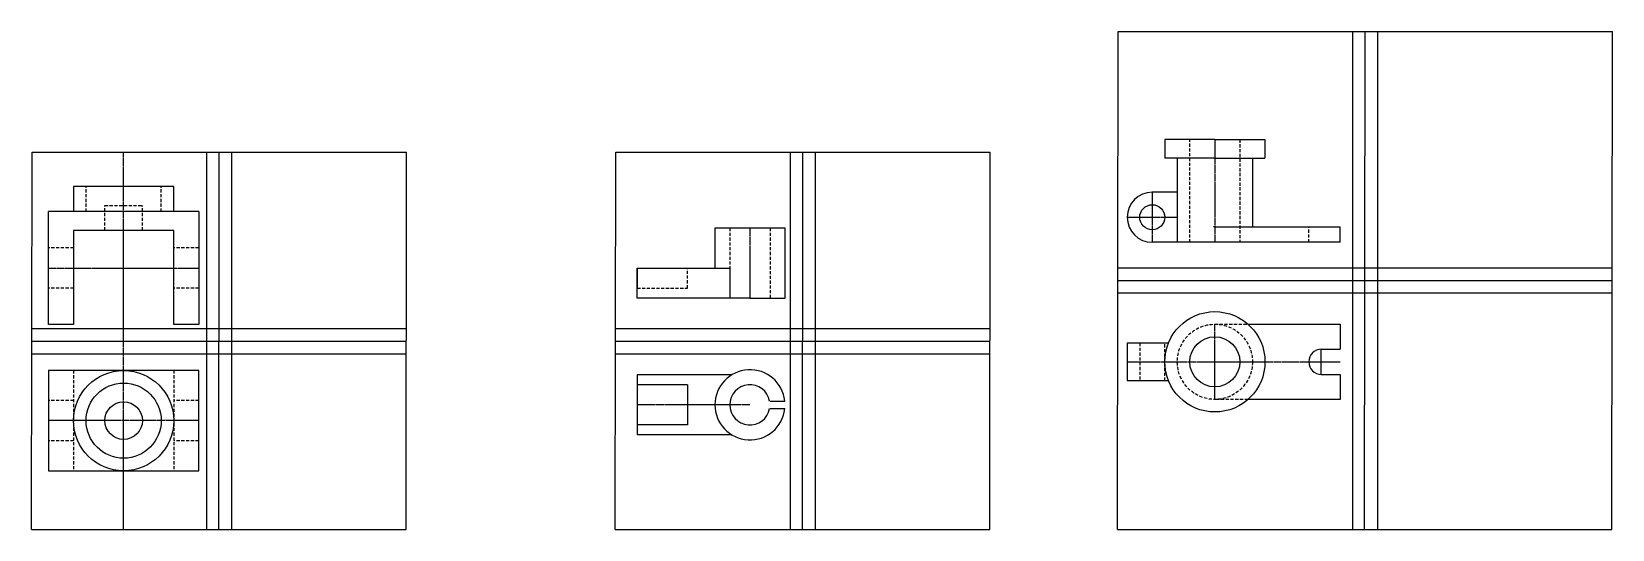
# Model space of a CAD drawing. Header units: millimetres. Extents: x 100 to 1362, y 100 to 497.
import ezdxf

# ---------------------------------------------------------------- set-up
doc = ezdxf.new("R2010")
doc.units = ezdxf.units.MM
doc.header["$LTSCALE"] = 0.4
doc.linetypes.add('HIDDEN', pattern=[9.525, 6.35, -3.175])
doc.linetypes.add('JIS_08_15', pattern=[17.25, 15, -0.75, 0.75, -0.75])
doc.layers.add('Center', color=2, linetype='JIS_08_15')
doc.layers.add('Dotted', color=3, linetype='HIDDEN')

msp = doc.modelspace()

# ---------------------------------------------------------------- linework, layer by layer
at = {"color": 3}
for p, q in [((967.2, 99.9), (967.6, 496.8)), ((967.6, 496.8), (1362.3, 496.8)), ((1361.9, 99.9), (1362.3, 496.8)), ((100.1, 99.9), (100.5, 400.6)), ((100.5, 400.6), (399.5, 400.6)), ((399.1, 99.9), (399.5, 400.6)), ((566.1, 99.9), (566.5, 400.6)), ((566.5, 400.6), (865.5, 400.6)), ((865.2, 99.9), (865.5, 400.6)), ((100.1, 99.9), (399.1, 99.9)), ((566.1, 99.9), (865.2, 99.9)), ((967.2, 99.9), (1361.9, 99.9))]:
    msp.add_line(p, q, dxfattribs=at)
for p, q in [((1155, 99.9), (1155, 496.8)), ((1164.5, 99.9), (1165, 496.8)), ((1175, 99.9), (1175, 496.8)), ((1044.9, 410.8), (1004.9, 410.8)), ((1004.9, 410.8), (1004.9, 395.8)), ((1044.9, 410.8), (1084.9, 410.8)), ((1084.9, 410.8), (1084.9, 395.8)), ((240, 99.9), (240, 400.6)), ((249.6, 99.9), (250, 400.6)), ((260, 99.9), (260, 400.6)), ((706, 99.9), (706, 400.6)), ((715.6, 99.9), (716, 400.6)), ((726, 99.9), (726, 400.6)), ((1044.9, 395.8), (1004.9, 395.8)), ((1014.9, 395.8), (1014.9, 340.8)), ((1044.9, 395.8), (1084.9, 395.8)), ((1074.9, 395.8), (1074.9, 340.8)), ((213.6, 373.3), (133.6, 373.3)), ((133.6, 373.3), (133.6, 353.3)), ((213.6, 353.3), (213.6, 373.3)), ((1014.9, 368.8), (994.9, 368.8)), ((233.6, 353.3), (113.6, 353.3)), ((113.6, 263.3), (113.6, 353.3)), ((233.6, 353.3), (233.6, 263.3)), ((1014.9, 340.8), (1014.9, 328.8)), ((1144.9, 340.8), (1044.9, 340.8)), ((1144.9, 328.8), (1144.9, 340.8)), ((213.6, 338.3), (133.6, 338.3)), ((133.6, 338.3), (133.6, 263.3)), ((213.6, 263.3), (213.6, 338.3)), ((701.7, 340.2), (645.7, 340.2)), ((645.7, 340.2), (645.7, 308.2)), ((701.7, 284.2), (701.7, 340.2)), ((1144.9, 328.8), (994.9, 328.8)), ((583.7, 284.2), (583.7, 308.2)), ((583.7, 308.2), (645.7, 308.2)), ((583.7, 308.2), (583.7, 292.2)), ((645.7, 308.2), (657.7, 308.2)), ((657.7, 308.2), (657.7, 284.2)), ((967.4, 308.4), (1362.1, 308.4)), ((967.4, 298.4), (1362.1, 298.4)), ((673.7, 284.2), (583.7, 284.2)), ((673.7, 284.2), (701.7, 284.2)), ((967.4, 288.4), (1362.1, 288.4)), ((100.1, 260), (399.1, 260)), ((133.6, 263.3), (113.6, 263.3)), ((233.6, 263.3), (213.6, 263.3)), ((566.1, 260), (865.2, 260)), ((1071.3, 263.5), (1144.9, 263.5)), ((1144.9, 263.5), (1144.9, 243.5)), ((100.1, 250), (399.1, 250)), ((100.1, 240), (399.1, 240)), ((566.1, 250), (865.2, 250)), ((566.1, 240), (865.2, 240)), ((1007.8, 248.5), (974.9, 248.5)), ((974.9, 248.5), (974.9, 218.5)), ((1004.9, 248.5), (984.9, 248.5)), ((1129.9, 243.5), (1144.9, 243.5)), ((233.6, 226.6), (113.6, 226.6)), ((113.6, 226.6), (113.6, 146.6)), ((233.6, 146.6), (233.6, 226.6)), ((659.3, 223.2), (583.7, 223.2)), ((583.7, 223.2), (583.7, 175.2)), ((623.7, 215.2), (583.7, 215.2)), ((623.7, 215.2), (623.7, 183.2)), ((974.9, 218.5), (1007.8, 218.5)), ((984.9, 218.5), (1004.9, 218.5)), ((1129.9, 223.5), (1144.9, 223.5)), ((1144.9, 223.5), (1144.9, 203.5)), ((689.5, 202.2), (701.6, 202.2)), ((1144.9, 203.5), (1071.3, 203.5)), ((689.5, 196.2), (701.6, 196.2)), ((623.7, 183.2), (583.7, 183.2)), ((659.3, 175.2), (583.7, 175.2)), ((113.6, 146.6), (233.6, 146.6))]:
    msp.add_line(p, q)
for centre, radius in [((994.9, 348.8), 10), ((1044.9, 233.5), 40), ((1044.9, 233.5), 20), ((173.6, 186.6), 40), ((173.6, 186.6), 30), ((173.6, 186.6), 15)]:
    msp.add_circle(centre, radius)
for centre, radius, start, end in [((994.9, 348.8), 20, 90, 270), ((1044.9, 341.8), 0.961, 180.1458, 266.0799), ((1129.9, 233.5), 10, 90, 270), ((673.7, 199.2), 28, 6.1506, 353.8494), ((673.7, 199.2), 16, 10.8069, 349.1931)]:
    msp.add_arc(centre, radius, start, end)
at = {"layer": 'Center'}
for p, q in [((1044.9, 410.8), (1044.9, 328.8)), ((173.6, 99.9), (173.6, 400.6)), ((994.9, 368.8), (994.9, 328.8)), ((974.9, 348.8), (1014.9, 348.8)), ((673.7, 340.2), (673.7, 284.2)), ((113.6, 308.3), (233.6, 308.3)), ((1044.9, 203.5), (1044.9, 263.5)), ((1129.9, 223.5), (1129.9, 243.5)), ((974.9, 233.5), (1144.9, 233.5)), ((673.7, 199.2), (583.7, 199.2)), ((233.6, 186.6), (113.6, 186.6))]:
    msp.add_line(p, q, dxfattribs=at)
at = {"layer": 'Dotted'}
for p, q in [((1024.9, 328.8), (1024.9, 410.8)), ((1064.9, 410.8), (1064.9, 328.8)), ((143.6, 353.3), (143.6, 373.3)), ((203.6, 353.3), (203.6, 373.3)), ((158.6, 338.3), (158.6, 358.3)), ((158.6, 358.3), (188.6, 358.3)), ((188.6, 338.3), (188.6, 358.3)), ((1119.9, 328.8), (1119.9, 340.8)), ((657.7, 340.2), (657.7, 308.2)), ((689.7, 340.2), (689.7, 284.2)), ((133.6, 324.3), (113.6, 324.3)), ((233.6, 324.3), (213.6, 324.3)), ((623.7, 292.2), (623.7, 308.2)), ((133.6, 292.3), (113.6, 292.3)), ((233.6, 292.3), (213.6, 292.3)), ((583.7, 292.2), (623.7, 292.2)), ((1044.9, 263.5), (1071.3, 263.5)), ((984.9, 248.5), (984.9, 218.5)), ((1004.9, 233.5), (1004.9, 248.5)), ((1004.9, 218.5), (1004.9, 233.5)), ((133.6, 226.6), (133.6, 146.6)), ((213.6, 226.6), (213.6, 146.6)), ((133.6, 202.6), (113.6, 202.6)), ((233.6, 202.6), (213.6, 202.6)), ((1071.3, 203.5), (1044.9, 203.5)), ((133.6, 170.6), (113.6, 170.6)), ((233.6, 170.6), (213.6, 170.6))]:
    msp.add_line(p, q, dxfattribs=at)
msp.add_circle((1044.9, 233.5), 30, dxfattribs=at)

doc.saveas('drawing.dxf')
